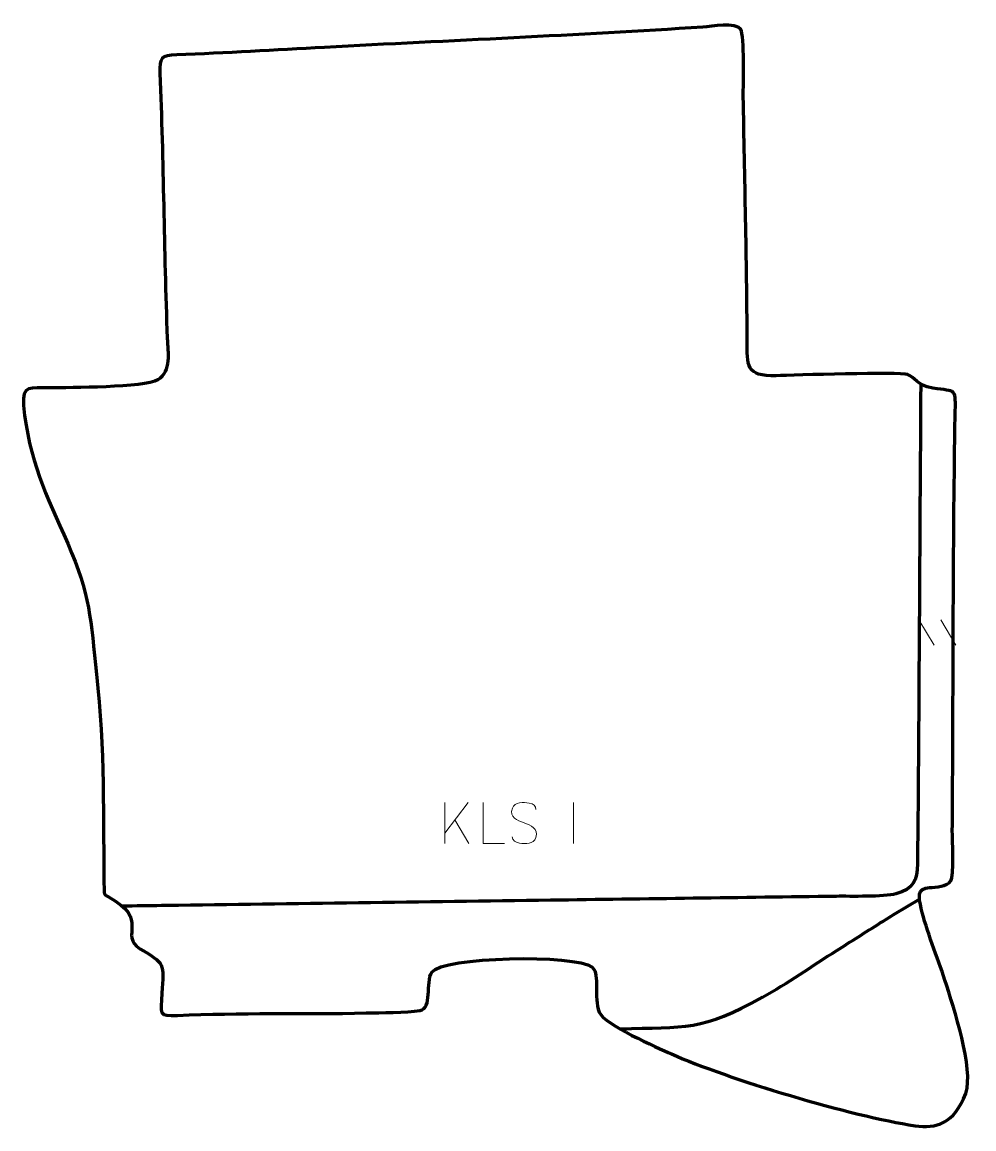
# Model space of a CAD drawing. Header units: millimetres. Extents: x -666 to -86, y 147 to 820.
import ezdxf

# ---------------------------------------------------------------- set-up
doc = ezdxf.new("R2010")
doc.units = ezdxf.units.MM
doc.header["$MEASUREMENT"] = 0
doc.layers.add('layer 2', color=7, linetype='Continuous')
doc.layers.add('layer 3', color=7, linetype='Continuous')

msp = doc.modelspace()

# ---------------------------------------------------------------- linework, layer by layer
at = {"layer": 'layer 2', "color": 142, "lineweight": 158}
for points, knots in [([(-118.786, 599.8423), (-119.4791, 502.5797), (-119.8283, 405.2552), (-120.7742, 308.0035), (-120.7742, 308.0035), (-120.8778, 297.3577), (-123.2161, 292.7766), (-133.8914, 289.661), (-133.8914, 289.661), (-141.205, 287.5266), (-161.4292, 288.2079), (-170.3299, 288.0849), (-170.3299, 288.0849), (-228.2626, 287.2845), (-286.1954, 286.4842), (-344.1281, 285.6838), (-344.1281, 285.6838), (-422.0376, 284.6074), (-499.9472, 283.5312), (-577.8567, 282.4548), (-577.8567, 282.4548), (-585.8474, 282.3444), (-593.8382, 282.234), (-601.8289, 282.1236), (-601.8289, 282.1236), (-601.8289, 282.1236), (-604.8254, 282.0822), (-604.8254, 282.0822)], [0, 0, 0, 0, 0.125, 0.125, 0.125, 0.125, 0.25, 0.25, 0.25, 0.25, 0.375, 0.375, 0.375, 0.375, 0.5, 0.5, 0.5, 0.5, 0.625, 0.625, 0.625, 0.625, 0.75, 0.75, 0.75, 0.75, 1, 1, 1, 1]), ([(-302.0222, 207.5131), (-262.0874, 208.4563), (-251.9204, 206.239), (-215.1543, 226.6978), (-215.1543, 226.6978), (-200.1585, 235.0423), (-184.6295, 245.8467), (-169.9164, 255.1335), (-169.9164, 255.1335), (-161.0982, 260.6995), (-152.2913, 266.2858), (-143.4795, 271.8622), (-143.4795, 271.8622), (-140.502, 273.7464), (-137.5245, 275.6307), (-134.547, 277.5149), (-134.547, 277.5149), (-134.547, 277.5149), (-119.5484, 286.3561), (-119.5484, 286.3561)], [0, 0, 0, 0, 0.16666667, 0.16666667, 0.16666667, 0.16666667, 0.33333333, 0.33333333, 0.33333333, 0.33333333, 0.5, 0.5, 0.5, 0.5, 0.66666667, 0.66666667, 0.66666667, 0.66666667, 1, 1, 1, 1])]:
    msp.add_open_spline(points, degree=3, knots=knots, dxfattribs=at)
at = {"layer": 'layer 2', "color": 250, "lineweight": 9}
for points in [[(-119.9819, 456.447), (-119.9819, 456.447), (-110.688, 441.0043), (-110.688, 441.0043)], [(-106.6548, 456.447), (-106.6548, 456.447), (-97.3608, 441.0043), (-97.3608, 441.0043)], [(-408.548, 345.1915), (-408.548, 345.1915), (-408.548, 320.2379), (-408.548, 320.2379)], [(-394.1718, 345.1915), (-394.1718, 345.1915), (-408.548, 326.5518), (-408.548, 326.5518)], [(-330.2119, 345.1723), (-330.2119, 345.1723), (-330.2119, 320.1982), (-330.2119, 320.1982)], [(-393.8465, 320.3337), (-393.8465, 320.3337), (-402.317, 334.6473), (-402.317, 334.6473)]]:
    msp.add_open_spline(points, degree=3, dxfattribs=at)
for points, knots in [([(-372.2251, 320.209), (-372.2251, 320.209), (-385.1742, 320.209), (-385.1742, 320.209), (-385.1742, 320.209), (-385.1742, 320.209), (-385.1742, 345.1626), (-385.1742, 345.1626)], [0, 0, 0, 0, 0.33333333, 0.33333333, 0.33333333, 0.33333333, 1, 1, 1, 1]), ([(-360.2065, 332.8591), (-364.4548, 334.3295), (-369.3629, 336.1253), (-367.3578, 341.6456), (-367.3578, 341.6456), (-365.8543, 345.7855), (-360.6407, 345.397), (-357.0371, 344.7959), (-357.0371, 344.7959), (-354.1765, 344.3187), (-353.3118, 343.1055), (-353.0012, 341.0214)], [0, 0, 0, 0, 0.25, 0.25, 0.25, 0.25, 0.5, 0.5, 0.5, 0.5, 1, 1, 1, 1]), ([(-360.2065, 332.859), (-356.1879, 331.2123), (-351.1584, 329.324), (-352.9924, 323.9637), (-352.9924, 323.9637), (-354.4522, 319.6973), (-359.363, 319.954), (-363.0891, 320.5087), (-363.0891, 320.5087), (-365.8391, 320.9185), (-367.06, 322.132), (-367.438, 324.2442)], [0, 0, 0, 0, 0.25, 0.25, 0.25, 0.25, 0.5, 0.5, 0.5, 0.5, 1, 1, 1, 1])]:
    msp.add_open_spline(points, degree=3, knots=knots, dxfattribs=at)
at = {"layer": 'layer 3', "color": 242, "lineweight": 158}
msp.add_open_spline([(-581.8491, 788.9963), (-582.233, 798.4201), (-581.2432, 799.7287), (-571.6927, 800.1142), (-571.6927, 800.1142), (-541.6763, 801.326), (-511.7056, 803.0808), (-481.7058, 804.6933), (-481.7058, 804.6933), (-404.9896, 808.8171), (-328.049, 812.0007), (-251.4286, 817.0559), (-251.4286, 817.0559), (-246.2682, 817.3964), (-231.2112, 820.066), (-228.3757, 815.6571), (-228.3757, 815.6571), (-225.8992, 811.8062), (-226.9043, 782.097), (-226.7869, 774.8408), (-226.7869, 774.8408), (-225.9862, 725.4923), (-224.6121, 675.6952), (-224.4533, 626.392), (-224.4533, 626.392), (-224.4046, 611.2473), (-225.5153, 604.268), (-206.8029, 604.9243), (-206.8029, 604.9243), (-196.4298, 605.2474), (-131.0457, 607.2314), (-126.8805, 605.6761), (-126.8805, 605.6761), (-121.8624, 603.8023), (-121.8078, 599.1771), (-111.388, 597.4034), (-111.388, 597.4034), (-96.7739, 594.9157), (-97.5011, 598.259), (-97.8188, 580.2889), (-97.8188, 580.2889), (-99.1277, 506.256), (-98.951, 432.0642), (-99.3859, 358.0101), (-99.3859, 358.0101), (-99.4452, 348.0103), (-99.5044, 338.0106), (-99.5636, 328.0108), (-99.5636, 328.0108), (-99.4856, 323.2673), (-98.5642, 300.1355), (-100.4336, 297.5136), (-100.4336, 297.5136), (-102.9678, 293.9594), (-109.5567, 293.6508), (-113.3938, 293.4232), (-113.3938, 293.4232), (-121.3015, 292.9542), (-120.0058, 287.4769), (-118.4839, 280.7729), (-118.4839, 280.7729), (-115.4566, 267.4376), (-108.4215, 250.7954), (-104.0476, 236.996), (-104.0476, 236.996), (-98.6318, 219.9111), (-86.4481, 183.4344), (-91.3192, 168.1877), (-91.3192, 168.1877), (-98.6563, 149.596), (-109.3589, 146.583), (-122.2379, 148.4975), (-122.2379, 148.4975), (-160.5299, 154.1899), (-236.8125, 177.0016), (-270.5409, 192.2254), (-270.5409, 192.2254), (-279.3227, 196.2246), (-311.3226, 209.8306), (-314.4593, 217.6071), (-314.4593, 217.6071), (-318.28, 227.0795), (-313.6674, 240.0438), (-318.7439, 244.9705), (-318.7439, 244.9705), (-328.7155, 253.1469), (-410.4712, 251.2996), (-416.3505, 241.9902), (-416.3505, 241.9902), (-420.3815, 235.6074), (-415.8715, 219.9251), (-423.541, 218.6651), (-423.541, 218.6651), (-431.9039, 217.2913), (-447.6397, 217.3061), (-456.3835, 217.1133), (-456.3835, 217.1133), (-494.4534, 216.2736), (-533.2382, 217.3996), (-571.1489, 215.6056), (-571.1489, 215.6056), (-583.1036, 214.9931), (-581.3755, 216.4612), (-580.71, 229.0935), (-580.71, 229.0935), (-579.4568, 247.2583), (-578.5918, 247.2579), (-594.1996, 256.2112), (-594.1996, 256.2112), (-606.8162, 264.6941), (-587.8625, 273.979), (-613.1763, 287.6904), (-613.1763, 287.6904), (-615.0442, 288.7021), (-615.8128, 289.3322), (-615.8334, 290.4567), (-615.8334, 290.4567), (-616.5898, 335.7137), (-615.3125, 377.9061), (-620.4792, 423.2229), (-620.4792, 423.2229), (-623.9357, 456.4274), (-624.4572, 471.988), (-638.0141, 502.8032), (-638.0141, 502.8032), (-651.1548, 532.3367), (-661.7584, 553.6772), (-664.9067, 586.7302), (-664.9067, 586.7302), (-665.7626, 599.8299), (-660.8106, 597.2104), (-649.1025, 597.4436), (-649.1025, 597.4436), (-636.8079, 597.6848), (-591.5069, 597.5949), (-583.0742, 602.3547), (-583.0742, 602.3547), (-574.8711, 607.9466), (-577.0878, 618.8346), (-577.432, 627.6974), (-577.432, 627.6974), (-579.4511, 681.4525), (-579.7374, 735.2438), (-581.8491, 788.9963)], degree=3, knots=[0, 0, 0, 0, 0.02702703, 0.02702703, 0.02702703, 0.02702703, 0.05405405, 0.05405405, 0.05405405, 0.05405405, 0.08108108, 0.08108108, 0.08108108, 0.08108108, 0.10810811, 0.10810811, 0.10810811, 0.10810811, 0.13513514, 0.13513514, 0.13513514, 0.13513514, 0.16216216, 0.16216216, 0.16216216, 0.16216216, 0.18918919, 0.18918919, 0.18918919, 0.18918919, 0.21621622, 0.21621622, 0.21621622, 0.21621622, 0.24324324, 0.24324324, 0.24324324, 0.24324324, 0.27027027, 0.27027027, 0.27027027, 0.27027027, 0.2972973, 0.2972973, 0.2972973, 0.2972973, 0.32432432, 0.32432432, 0.32432432, 0.32432432, 0.35135135, 0.35135135, 0.35135135, 0.35135135, 0.37837838, 0.37837838, 0.37837838, 0.37837838, 0.40540541, 0.40540541, 0.40540541, 0.40540541, 0.43243243, 0.43243243, 0.43243243, 0.43243243, 0.45945946, 0.45945946, 0.45945946, 0.45945946, 0.48648649, 0.48648649, 0.48648649, 0.48648649, 0.51351351, 0.51351351, 0.51351351, 0.51351351, 0.54054054, 0.54054054, 0.54054054, 0.54054054, 0.56756757, 0.56756757, 0.56756757, 0.56756757, 0.59459459, 0.59459459, 0.59459459, 0.59459459, 0.62162162, 0.62162162, 0.62162162, 0.62162162, 0.64864865, 0.64864865, 0.64864865, 0.64864865, 0.67567568, 0.67567568, 0.67567568, 0.67567568, 0.7027027, 0.7027027, 0.7027027, 0.7027027, 0.72972973, 0.72972973, 0.72972973, 0.72972973, 0.75675676, 0.75675676, 0.75675676, 0.75675676, 0.78378378, 0.78378378, 0.78378378, 0.78378378, 0.81081081, 0.81081081, 0.81081081, 0.81081081, 0.83783784, 0.83783784, 0.83783784, 0.83783784, 0.86486486, 0.86486486, 0.86486486, 0.86486486, 0.89189189, 0.89189189, 0.89189189, 0.89189189, 0.91891892, 0.91891892, 0.91891892, 0.91891892, 0.94594595, 0.94594595, 0.94594595, 0.94594595, 1, 1, 1, 1], dxfattribs=at)

doc.saveas('drawing.dxf')
